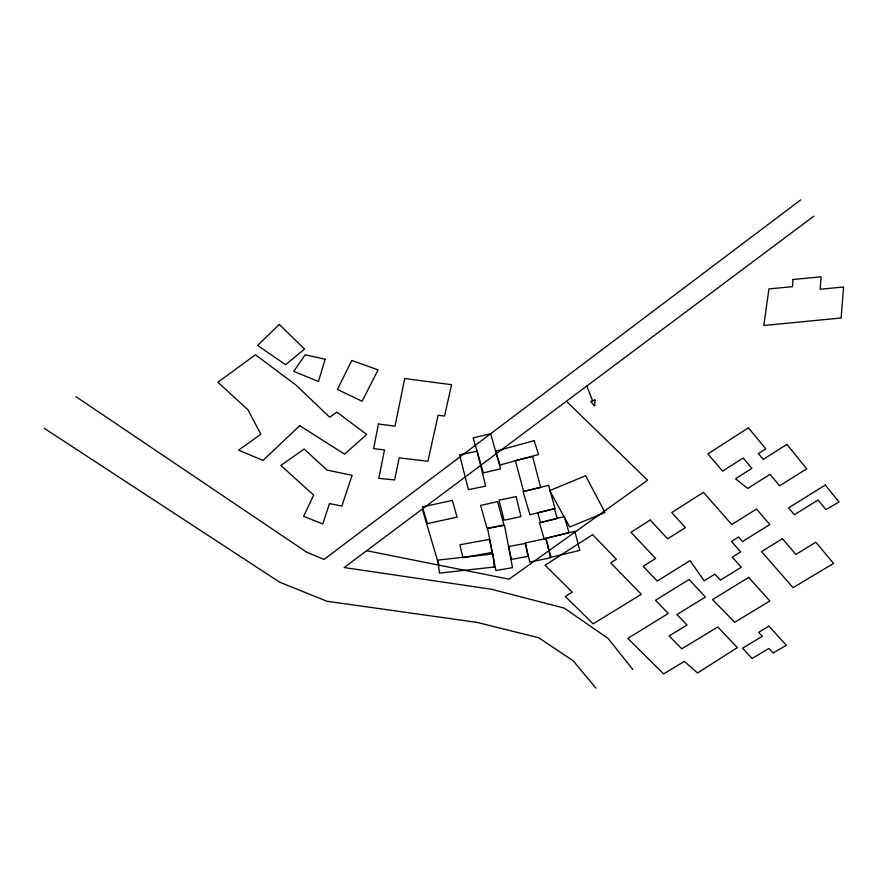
<?xml version="1.0" encoding="UTF-8"?>
<svg xmlns="http://www.w3.org/2000/svg" width="888" height="888" viewBox="0 0 888 888"><rect width="100%" height="100%" fill="white"/><g stroke="black" fill="none" stroke-linecap="round" stroke-linejoin="round"><path stroke-width="1.33" d="M800.754 199.856L324.042 559.429L306.638 552.181L76.024 396.714M813.863 216.128L344.133 567.554L491.12 589.188L564.169 608.08L608.025 638.361L632.822 669.485M366.666 550.693L509.046 579.176L647.596 480.219L566.411 401.265M44.4 428.405L279.554 582.128L326.884 601.243L476.934 622.377L538.716 637.75L573.26 660.861L595.892 688.145M586.746 386.047L592.629 400.821M422.3 509.079L438.894 565.145M595.004 399.989L594.683 405.96L590.687 401.509L595.004 399.989M792.906 279.498L792.507 286.658L768.93 288.911L763.813 325.485L841.136 317.982L843.6 286.991L820.212 289.233L821.067 276.834L792.906 279.498M378.443 424.042L373.615 448.629L384.504 449.927L378.788 478.355L394.605 479.931L399.2 457.853L427.916 461.283L438.117 415.251L444.533 416.061L451.559 384.704L404.695 378.543L395.016 426.096L378.443 424.042M325.119 359.218L318.481 381.507L293.717 371.317L305.272 354.767L325.119 359.218M329.492 503.563L322.788 523.987L303.607 516.305L313.686 495.116L280.841 465.445L304.173 449.028L326.951 470.063L352.114 475.324L341.847 506.071L329.492 503.563M351.826 360.461L337.418 389.432L362.093 401.265L378.088 369.896L351.826 360.461M279.309 324.464L257.587 345.41L285.603 364.724L304.551 349.095L279.309 324.464M299.722 425.641L263.048 460.417L238.583 450.138L260.839 434.254L247.996 409.834L217.915 382.262L255.433 354.756L295.981 385.103L329.703 417.238L336.918 412.143L366.655 434.487L344.533 454.145L299.722 425.641M748.44 427.805L707.858 453.935L722.588 471.128L743.178 457.975L751.892 468.365L735.519 478.765L747.74 488.422L770.029 474.347L779.586 485.836L806.693 468.82L786.923 444.344L763.214 459.407L758.408 453.601L765.778 448.906L748.44 427.805M592.618 534.665L545.043 565.234L572.249 592.096L565.312 596.492L593.173 623.798L641.303 594.316L610.711 562.848L616.383 559.251L592.618 534.665M650.227 520.024L630.968 532.301L655.622 558.452L643.156 566.289L657.242 581.052L690.02 560.606L704.162 580.808L714.929 574.159L720.401 580.13L741.302 567.254L732.256 557.153L740.747 551.892L731.479 541.447L738.572 537.029L742.523 541.514L769.807 524.564L756.52 509.035L731.756 524.542L703.474 492.341L671.739 512.531L685.425 527.605L667.632 538.85L650.227 520.024M737.34 647.618L697.535 673.004L684.37 661.382L663.636 673.903L627.816 638.383L668.287 613.464L655.533 600.266L689.044 579.487L705.438 597.036L676.945 614.54L687.023 625.019L669.152 635.941L681.784 648.828L717.837 626.95L737.34 647.618M825.307 485.015L788.611 507.847L794.349 514.707L818.081 499.988L825.918 509.59L839.016 502.053L825.307 485.015M782.417 538.705L761.504 551.603L793.073 587.667L833.566 563.414L815.839 542.246L795.892 554.456L782.417 538.705M748.706 577.422L712.531 599.6L734.731 622.255L769.841 600.987L748.706 577.422M768.919 626.14L758.663 632.3L762.359 636.296L742.479 648.207L752.125 658.463L768.908 648.462L773.093 652.98L786.391 645.31L768.919 626.14M585.636 475.746L549.683 490.609L569.708 526.995L605.028 512.554L585.636 475.746M534.176 440.659L495.471 451.215L500.144 464.968L538.583 454.501L534.176 440.659M564.391 516.55L539.416 522.832L544.211 538.872L568.986 532.645L564.391 516.55M554.467 508.658L537.728 512.82L540.592 522.588L557.242 518.448L554.467 508.658M548.584 485.336L523.143 491.586L529.903 514.774L555.033 508.613L548.584 485.336M574.814 531.335L545.809 538.25L551.06 557.253L579.775 550.416L574.814 531.335M490.653 433.744L473.138 437.873L483.372 472.882L500.577 468.831L490.653 433.744M532.634 456.543L515.351 460.55L523.609 491.353L540.626 487.412L532.634 456.543M497.591 501.62L480.597 505.45L487.135 528.582L503.929 524.808L497.591 501.62M452.347 500.399L422.388 506.893L427.372 523.598L457.076 517.16L452.347 500.399M516.083 496.57L499.034 500.21L504.084 520.213L520.979 516.616L516.083 496.57M546.109 538.583L525.263 542.945L529.825 562.093L550.46 557.775L546.109 538.583M477.122 451.215L459.584 454.8L468.42 489.632L485.658 486.113L477.122 451.215M489.455 539.371L459.929 544.788L462.903 557.764L492.23 552.38L489.455 539.371M525.43 543.445L508.669 546.531L511.31 559.418L527.971 556.354L525.43 543.445M512.531 567.643L495.915 570.551L487.534 528.327L504.517 525.363L512.531 567.643M494.239 566.999L439.46 573.126L437.895 560.084L493.04 553.957L494.239 566.999"/></g></svg>
